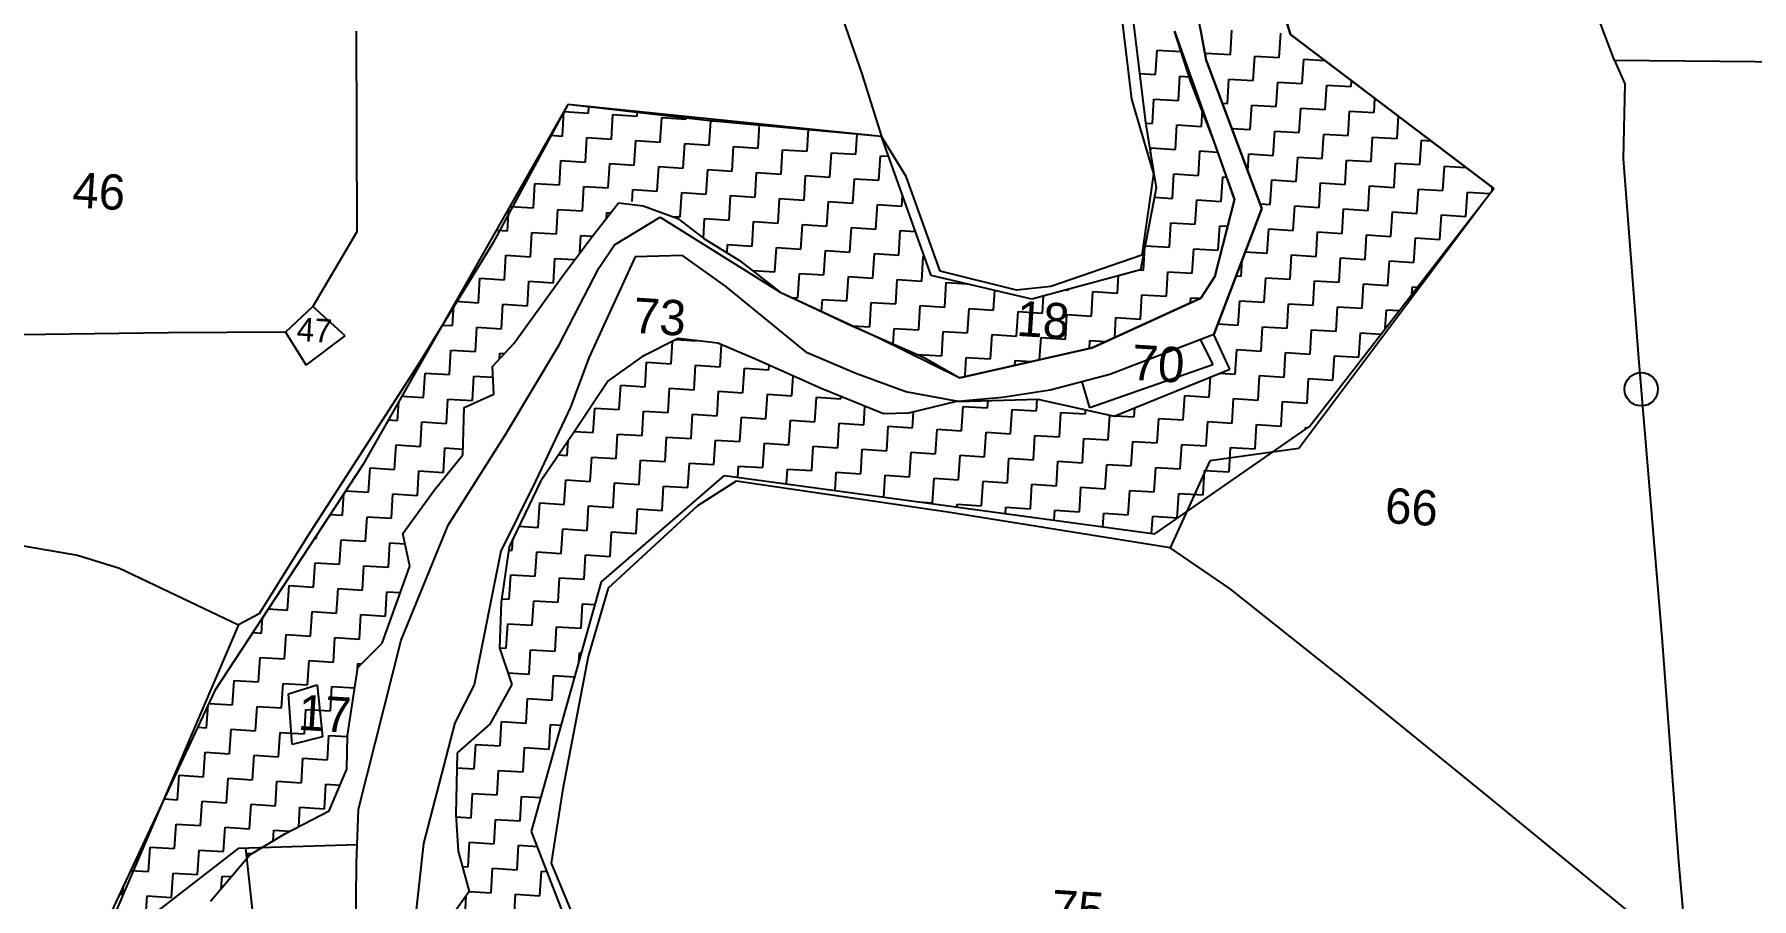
# Model space of a CAD drawing. Header units: metres. Extents: x 338806 to 344625, y 1770002 to 1774709.
# Drawn here: x 340343 to 341279, y 1772975 to 1773446 of the extents above; entities that cross this region are included whole.
import ezdxf

# ---------------------------------------------------------------- set-up
doc = ezdxf.new("R2010")
doc.units = ezdxf.units.M
doc.header["$MEASUREMENT"] = 0
for name, color, linetype in [('POLY_HATCH', 12, 'Continuous'), ('POLY_PARCEL', 6, 'Continuous'), ('POLY_WATER', 4, 'Continuous'), ('TEXT_PARCEL', 7, 'Continuous')]:
    doc.layers.add(name, color=color, linetype=linetype)
doc.styles.add('TEXT_MAP', font='', dxfattribs={"height": 1.8})
doc.styles.get('TEXT_MAP').set_extended_font_data('Kruti Dev 050')

msp = doc.modelspace()

# ---------------------------------------------------------------- linework, layer by layer
msp.add_circle((341219.02, 1773252.79), 9.1)
at = {"layer": 'POLY_HATCH'}
for p, q in [((340933.74, 1773522.29), (340948.66, 1773398.28)), ((340981.74, 1773432.33), (340970.05, 1773497.73)), ((341027.79, 1773446.2), (341015.82, 1773484.44)), ((340964.47, 1773448.05), (340997.15, 1773356.35)), ((341138.57, 1773362.36), (341027.79, 1773446.2)), ((341012.15, 1773351.39), (340981.74, 1773432.33)), ((340633.76, 1773408.02), (340521.86, 1773211.61)), ((340804.73, 1773390.56), (340633.76, 1773408.02)), ((340948.66, 1773398.28), (340954.57, 1773362.62)), ((340831.84, 1773314.9), (340804.73, 1773390.56)), ((340647.17, 1773336.29), (340661.3, 1773354.39)), ((340661.3, 1773354.39), (340674.87, 1773352.89)), ((340954.57, 1773362.62), (340945.98, 1773318)), ((340997.15, 1773356.35), (340986.45, 1773314.36)), ((341038.13, 1773232.58), (341138.57, 1773362.36)), ((340674.87, 1773352.89), (340693.61, 1773345.9)), ((340693.61, 1773345.9), (340707.94, 1773335.03)), ((340986.01, 1773282.6), (341012.15, 1773351.39)), ((340630.76, 1773314.46), (340647.17, 1773336.29)), ((340707.94, 1773335.03), (340727.32, 1773323.03)), ((340727.32, 1773323.03), (340749.51, 1773305.77)), ((340945.98, 1773318), (340886.66, 1773302.01)), ((340604.32, 1773277.8), (340630.76, 1773314.46)), ((340886.66, 1773302.01), (340831.84, 1773314.9)), ((340986.45, 1773314.36), (340978.9, 1773302.49)), ((340749.51, 1773305.77), (340788.27, 1773287.66)), ((340978.9, 1773302.49), (340919.63, 1773275.42)), ((340693.89, 1773280.45), (340673.99, 1773270.49)), ((340715.5, 1773277.87), (340693.89, 1773280.45)), ((340788.27, 1773287.66), (340827.63, 1773270.31)), ((340994.61, 1773263.7), (340986.01, 1773282.6)), ((340592.7, 1773265.2), (340604.32, 1773277.8)), ((340673.99, 1773270.49), (340655.76, 1773257.33)), ((340736.11, 1773269.13), (340715.5, 1773277.87)), ((340827.63, 1773270.31), (340847.45, 1773259.02)), ((340919.63, 1773275.42), (340847.45, 1773259.02)), ((340593.44, 1773250.16), (340592.7, 1773265.2)), ((340771.83, 1773253.25), (340736.11, 1773269.13)), ((340931.63, 1773238.07), (340994.61, 1773263.7)), ((340655.76, 1773257.33), (340636.57, 1773228.69)), ((340805.81, 1773239.35), (340771.83, 1773253.25)), ((340847.45, 1773259.02), (340847.45, 1773259.02)), ((340576.39, 1773217.08), (340577.15, 1773242.85)), ((340577.15, 1773242.85), (340593.44, 1773250.16)), ((340846.39, 1773246.24), (340819.52, 1773239.74)), ((340846.48, 1773246.22), (340889.97, 1773247.37)), ((340889.97, 1773247.37), (340931.63, 1773238.07)), ((340819.52, 1773239.74), (340805.81, 1773239.35)), ((340636.57, 1773228.69), (340618.77, 1773202.45)), ((340953.82, 1773173.94), (341038.13, 1773232.58)), ((340561.04, 1773198.05), (340576.39, 1773217.08)), ((340521.86, 1773211.61), (340441.22, 1773088.61)), ((340652.05, 1773147.84), (340719.16, 1773205.73)), ((340719.16, 1773205.73), (340953.82, 1773173.94)), ((340543.73, 1773174.15), (340561.04, 1773198.05)), ((340618.77, 1773202.45), (340601.64, 1773166.85)), ((340547.63, 1773156.42), (340543.73, 1773174.15)), ((340601.64, 1773166.85), (340597.28, 1773136.67)), ((340532.53, 1773114.4), (340547.63, 1773156.42)), ((340613.98, 1773011.69), (340652.05, 1773147.84)), ((340597.28, 1773136.67), (340596.37, 1773111.87)), ((340519.21, 1773101.08), (340532.53, 1773114.4)), ((340596.37, 1773111.87), (340603.13, 1773091.77)), ((340513.57, 1773063.96), (340519.21, 1773101.08)), ((340441.22, 1773088.61), (340343.67, 1772880.11)), ((340603.13, 1773091.77), (340591.22, 1773070.14)), ((340591.22, 1773070.14), (340573.45, 1773054.46)), ((340513.28, 1773045.66), (340513.57, 1773063.96)), ((340503.54, 1773022.95), (340513.28, 1773045.66)), ((340573.45, 1773054.46), (340572.62, 1773020.95)), ((340479.42, 1773010.29), (340503.54, 1773022.95)), ((340572.62, 1773020.95), (340573.88, 1773000.99)), ((340460.38, 1772998.98), (340479.42, 1773010.29)), ((340641.98, 1772939.45), (340613.98, 1773011.69)), ((340438.81, 1772973.67), (340460.38, 1772998.98)), ((340573.88, 1773000.99), (340579.97, 1772978.87)), ((340579.97, 1772978.87), (340564.3, 1772956.85))]:
    msp.add_line(p, q, dxfattribs=at)
at = {"layer": 'POLY_HATCH', "linetype": 'Continuous'}
for p, q in [((340995, 1773435.29), (340995.82, 1773448.63)), ((341021.67, 1773433.64), (341022.5, 1773446.97)), ((340954.16, 1773424.43), (340954.98, 1773437.76)), ((340954.98, 1773437.76), (340968.32, 1773436.94)), ((340968.32, 1773436.94), (340968.34, 1773437.2)), ((340981.51, 1773433.66), (340981.66, 1773436.11)), ((340981.66, 1773436.11), (340995, 1773435.29)), ((341007.51, 1773421.13), (341008.33, 1773434.46)), ((341008.33, 1773434.46), (341021.67, 1773433.64)), ((341034.18, 1773419.47), (341035.01, 1773432.81)), ((341035.01, 1773432.81), (341046.41, 1773432.11)), ((340945.45, 1773424.97), (340954.16, 1773424.43)), ((340966.67, 1773410.26), (340967.5, 1773423.6)), ((340967.5, 1773423.6), (340973.31, 1773423.24)), ((340993.35, 1773408.61), (340994.17, 1773421.95)), ((340994.17, 1773421.95), (341007.51, 1773421.13)), ((341020.02, 1773406.96), (341020.85, 1773420.3)), ((341020.85, 1773420.3), (341034.18, 1773419.47)), ((341060.86, 1773417.82), (341061.05, 1773421.02)), ((340952.51, 1773397.75), (340953.33, 1773411.09)), ((340953.33, 1773411.09), (340966.67, 1773410.26)), ((341046.69, 1773405.31), (341047.52, 1773418.65)), ((341047.52, 1773418.65), (341060.86, 1773417.82)), ((341073.37, 1773403.66), (341073.84, 1773411.34)), ((340630.77, 1773390.89), (340631.59, 1773404.21)), ((340631.6, 1773404.22), (340644.93, 1773403.4)), ((340644.93, 1773403.4), (340645.14, 1773406.85)), ((340657.44, 1773389.23), (340658.27, 1773402.57)), ((340658.27, 1773402.57), (340671.6, 1773401.75)), ((340671.6, 1773401.75), (340671.75, 1773404.14)), ((340698.28, 1773400.1), (340698.36, 1773401.42)), ((340979.18, 1773396.1), (340979.75, 1773405.2)), ((340990.59, 1773408.78), (340993.35, 1773408.61)), ((341005.86, 1773394.45), (341006.68, 1773407.79)), ((341006.68, 1773407.79), (341020.02, 1773406.96)), ((341032.53, 1773392.8), (341033.36, 1773406.14)), ((341033.36, 1773406.14), (341046.69, 1773405.31)), ((341059.21, 1773391.15), (341060.03, 1773404.49)), ((341060.03, 1773404.49), (341073.37, 1773403.66)), ((341085.88, 1773389.5), (341086.63, 1773401.66)), ((340684.11, 1773387.58), (340684.94, 1773400.92)), ((340684.94, 1773400.92), (340698.28, 1773400.1)), ((340710.79, 1773385.93), (340711.61, 1773399.27)), ((340711.61, 1773399.27), (340724.95, 1773398.45)), ((340724.95, 1773398.45), (340724.97, 1773398.7)), ((340737.46, 1773384.28), (340738.27, 1773397.35)), ((340764.14, 1773382.63), (340764.88, 1773394.63)), ((340790.81, 1773380.98), (340791.49, 1773391.91)), ((340948.71, 1773397.99), (340952.51, 1773397.75)), ((340965.02, 1773383.59), (340965.85, 1773396.93)), ((340965.85, 1773396.93), (340979.18, 1773396.1)), ((340995.74, 1773395.08), (341005.86, 1773394.45)), ((341018.37, 1773380.29), (341019.19, 1773393.63)), ((341019.19, 1773393.63), (341032.53, 1773392.8)), ((341045.04, 1773378.64), (341045.87, 1773391.98)), ((341045.87, 1773391.98), (341059.21, 1773391.15)), ((340624.23, 1773391.29), (340630.77, 1773390.89)), ((340643.28, 1773376.72), (340644.1, 1773390.06)), ((340644.1, 1773390.06), (340657.44, 1773389.23)), ((340669.95, 1773375.07), (340670.78, 1773388.41)), ((340670.78, 1773388.41), (340684.11, 1773387.58)), ((340696.63, 1773373.42), (340697.45, 1773386.76)), ((340697.45, 1773386.76), (340710.79, 1773385.93)), ((340723.3, 1773371.77), (340724.13, 1773385.11)), ((340724.13, 1773385.11), (340737.46, 1773384.28)), ((340749.97, 1773370.12), (340750.8, 1773383.46)), ((340750.8, 1773383.46), (340764.14, 1773382.63)), ((340951.49, 1773381.24), (340951.68, 1773384.42)), ((340951.68, 1773384.42), (340965.02, 1773383.59)), ((340977.53, 1773369.43), (340978.36, 1773382.76)), ((340978.36, 1773382.76), (340987.95, 1773382.17)), ((341071.72, 1773376.99), (341072.54, 1773390.32)), ((341072.54, 1773390.32), (341085.88, 1773389.5)), ((341098.39, 1773375.34), (341099.22, 1773388.67)), ((341099.22, 1773388.67), (341104.21, 1773388.37)), ((340629.11, 1773364.21), (340629.94, 1773377.55)), ((340629.94, 1773377.55), (340643.28, 1773376.72)), ((340655.79, 1773362.56), (340656.61, 1773375.9)), ((340656.61, 1773375.9), (340669.95, 1773375.07)), ((340682.46, 1773360.91), (340683.29, 1773374.25)), ((340683.29, 1773374.25), (340696.63, 1773373.42)), ((340776.65, 1773368.47), (340777.47, 1773381.81)), ((340777.47, 1773381.81), (340790.81, 1773380.98)), ((340803.32, 1773366.82), (340804.15, 1773380.16)), ((340804.15, 1773380.16), (340808.56, 1773379.88)), ((341004.46, 1773371.87), (341005.03, 1773381.11)), ((341005.03, 1773381.11), (341018.37, 1773380.29)), ((341030.88, 1773366.13), (341031.71, 1773379.46)), ((341031.71, 1773379.46), (341045.04, 1773378.64)), ((341057.56, 1773364.48), (341058.38, 1773377.81)), ((341058.38, 1773377.81), (341071.72, 1773376.99)), ((341084.23, 1773362.82), (341085.06, 1773376.16)), ((341085.06, 1773376.16), (341098.39, 1773375.34)), ((341110.9, 1773361.17), (341111.73, 1773374.51)), ((341111.73, 1773374.51), (341123.47, 1773373.78)), ((340614.95, 1773351.7), (340615.78, 1773365.04)), ((340615.78, 1773365.04), (340629.11, 1773364.21)), ((340709.14, 1773359.26), (340709.96, 1773372.6)), ((340709.96, 1773372.6), (340723.3, 1773371.77)), ((340735.81, 1773357.61), (340736.64, 1773370.95)), ((340736.64, 1773370.95), (340749.97, 1773370.12)), ((340762.49, 1773355.96), (340763.31, 1773369.3)), ((340763.31, 1773369.3), (340776.65, 1773368.47)), ((340789.16, 1773354.31), (340789.99, 1773367.64)), ((340789.99, 1773367.64), (340803.32, 1773366.82)), ((340963.37, 1773356.92), (340964.2, 1773370.25)), ((340964.2, 1773370.25), (340977.53, 1773369.43)), ((340990.04, 1773355.26), (340990.87, 1773368.6)), ((340990.87, 1773368.6), (340992.83, 1773368.48)), ((341016.72, 1773353.61), (341017.54, 1773366.95)), ((341017.54, 1773366.95), (341030.88, 1773366.13)), ((341043.39, 1773351.96), (341044.22, 1773365.3)), ((341044.22, 1773365.3), (341057.56, 1773364.48)), ((340641.63, 1773350.05), (340642.45, 1773363.39)), ((340642.45, 1773363.39), (340655.79, 1773362.56)), ((340668.72, 1773355.19), (340669.13, 1773361.74)), ((340669.13, 1773361.74), (340682.46, 1773360.91)), ((340694.98, 1773346.75), (340695.8, 1773360.08)), ((340695.8, 1773360.08), (340709.14, 1773359.26)), ((340721.65, 1773345.1), (340722.48, 1773358.43)), ((340722.48, 1773358.43), (340735.81, 1773357.61)), ((340748.32, 1773343.45), (340749.15, 1773356.78)), ((340749.15, 1773356.78), (340762.49, 1773355.96)), ((340775, 1773341.8), (340775.82, 1773355.13)), ((340775.82, 1773355.13), (340789.16, 1773354.31)), ((340815.84, 1773352.66), (340816.2, 1773358.55)), ((340953.59, 1773357.52), (340963.37, 1773356.92)), ((340975.88, 1773342.75), (340976.71, 1773356.09)), ((340976.71, 1773356.09), (340990.04, 1773355.26)), ((341070.07, 1773350.31), (341070.89, 1773363.65)), ((341070.89, 1773363.65), (341084.23, 1773362.82)), ((341096.74, 1773348.66), (341097.57, 1773362)), ((341097.57, 1773362), (341110.9, 1773361.17)), ((341123.42, 1773347.01), (341124.24, 1773360.35)), ((341124.24, 1773360.35), (341136.43, 1773359.59)), ((341137.68, 1773361.22), (341137.79, 1773362.95)), ((340600.79, 1773339.19), (340601.55, 1773351.48)), ((340602.13, 1773352.49), (340614.95, 1773351.7)), ((340627.46, 1773337.54), (340628.29, 1773350.87)), ((340628.29, 1773350.87), (340641.63, 1773350.05)), ((340654.77, 1773346.02), (340654.96, 1773349.22)), ((340654.96, 1773349.22), (340657.16, 1773349.09)), ((340690.63, 1773347.02), (340694.98, 1773346.75)), ((340707.65, 1773335.24), (340708.31, 1773345.92)), ((340708.31, 1773345.92), (340721.65, 1773345.1)), ((340801.67, 1773340.14), (340802.5, 1773353.48)), ((340802.5, 1773353.48), (340815.84, 1773352.66)), ((341011.19, 1773353.96), (341016.72, 1773353.61)), ((341029.23, 1773339.45), (341030.06, 1773352.79)), ((341030.06, 1773352.79), (341043.39, 1773351.96)), ((341055.9, 1773337.8), (341056.73, 1773351.14)), ((341056.73, 1773351.14), (341070.07, 1773350.31)), ((341082.58, 1773336.15), (341083.4, 1773349.49)), ((341083.4, 1773349.49), (341096.74, 1773348.66)), ((341109.25, 1773334.5), (341110.08, 1773347.84)), ((341110.08, 1773347.84), (341123.42, 1773347.01)), ((340594.76, 1773339.56), (340600.79, 1773339.19)), ((340613.3, 1773325.02), (340614.13, 1773338.36)), ((340614.13, 1773338.36), (340627.46, 1773337.54)), ((340640.22, 1773327.39), (340640.8, 1773336.71)), ((340640.8, 1773336.71), (340647.19, 1773336.32)), ((340734.16, 1773330.93), (340734.99, 1773344.27)), ((340734.99, 1773344.27), (340748.32, 1773343.45)), ((340760.84, 1773329.28), (340761.66, 1773342.62)), ((340761.66, 1773342.62), (340775, 1773341.8)), ((340787.51, 1773327.63), (340788.34, 1773340.97)), ((340788.34, 1773340.97), (340801.67, 1773340.14)), ((340814.18, 1773325.98), (340815.01, 1773339.32)), ((340815.01, 1773339.32), (340823.28, 1773338.81)), ((340961.72, 1773330.24), (340962.54, 1773343.58)), ((340962.54, 1773343.58), (340975.88, 1773342.75)), ((340988.39, 1773328.59), (340989.22, 1773341.93)), ((340989.22, 1773341.93), (340993.41, 1773341.67)), ((341015.07, 1773326.94), (341015.89, 1773340.28)), ((341015.89, 1773340.28), (341029.23, 1773339.45)), ((341041.74, 1773325.29), (341042.57, 1773338.63)), ((341042.57, 1773338.63), (341055.9, 1773337.8)), ((341068.42, 1773323.64), (341069.24, 1773336.98)), ((341069.24, 1773336.98), (341082.58, 1773336.15)), ((340720.54, 1773327.23), (340720.82, 1773331.76)), ((340720.82, 1773331.76), (340734.16, 1773330.93)), ((340746.67, 1773316.77), (340747.5, 1773330.11)), ((340747.5, 1773330.11), (340760.84, 1773329.28)), ((340773.35, 1773315.12), (340774.17, 1773328.46)), ((340774.17, 1773328.46), (340787.51, 1773327.63)), ((340800.02, 1773313.47), (340800.85, 1773326.81)), ((340800.85, 1773326.81), (340814.18, 1773325.98)), ((340947.56, 1773317.73), (340948.33, 1773330.21)), ((340948.49, 1773331.06), (340961.72, 1773330.24)), ((340974.23, 1773316.08), (340975.06, 1773329.42)), ((340975.06, 1773329.42), (340988.39, 1773328.59)), ((341003.14, 1773327.68), (341015.07, 1773326.94)), ((341095.09, 1773321.99), (341095.92, 1773335.33)), ((341095.92, 1773335.33), (341109.25, 1773334.5)), ((340599.14, 1773312.51), (340599.96, 1773325.85)), ((340599.96, 1773325.85), (340613.3, 1773325.02)), ((340625.81, 1773310.86), (340626.64, 1773324.2)), ((340626.64, 1773324.2), (340637.3, 1773323.54)), ((340734.39, 1773317.53), (340746.67, 1773316.77)), ((340826.7, 1773311.82), (340827.52, 1773325.16)), ((340827.52, 1773325.16), (340828.18, 1773325.12)), ((340945.45, 1773317.86), (340947.56, 1773317.73)), ((340960.07, 1773303.57), (340960.89, 1773316.9)), ((340960.89, 1773316.9), (340974.23, 1773316.08)), ((341000.91, 1773314.43), (341001.45, 1773323.24)), ((341027.58, 1773312.78), (341028.41, 1773326.11)), ((341028.41, 1773326.11), (341041.74, 1773325.29)), ((341054.25, 1773311.13), (341055.08, 1773324.46)), ((341055.08, 1773324.46), (341068.42, 1773323.64)), ((341080.93, 1773309.48), (341081.75, 1773322.81)), ((341081.75, 1773322.81), (341095.09, 1773321.99)), ((340584.98, 1773300), (340585.8, 1773313.34)), ((340585.8, 1773313.34), (340599.14, 1773312.51)), ((340611.65, 1773298.35), (340612.48, 1773311.69)), ((340612.48, 1773311.69), (340625.81, 1773310.86)), ((340759.19, 1773302.61), (340760.01, 1773315.95)), ((340760.01, 1773315.95), (340773.35, 1773315.12)), ((340785.86, 1773300.96), (340786.69, 1773314.3)), ((340786.69, 1773314.3), (340800.02, 1773313.47)), ((340812.53, 1773299.31), (340813.36, 1773312.65)), ((340813.36, 1773312.65), (340826.7, 1773311.82)), ((340839.21, 1773297.66), (340840.03, 1773310.99)), ((340840.03, 1773310.99), (340851.46, 1773310.29)), ((340933.39, 1773305.22), (340933.99, 1773314.77)), ((340998.17, 1773314.6), (341000.91, 1773314.43)), ((341013.42, 1773300.27), (341014.24, 1773313.6)), ((341014.24, 1773313.6), (341027.58, 1773312.78)), ((341040.09, 1773298.61), (341040.92, 1773311.95)), ((341040.92, 1773311.95), (341054.25, 1773311.13)), ((341066.77, 1773296.96), (341067.59, 1773310.3)), ((341067.59, 1773310.3), (341080.93, 1773309.48)), ((341094.03, 1773304.81), (341094.27, 1773308.65)), ((341094.27, 1773308.65), (341096.88, 1773308.49)), ((340570.81, 1773287.49), (340571.51, 1773298.76)), ((340572.65, 1773300.76), (340584.98, 1773300)), ((340597.49, 1773285.84), (340598.31, 1773299.18)), ((340598.31, 1773299.18), (340611.65, 1773298.35)), ((340755.82, 1773302.82), (340759.19, 1773302.61)), ((340772.12, 1773295.2), (340772.52, 1773301.78)), ((340772.52, 1773301.78), (340785.86, 1773300.96)), ((340798.37, 1773286.8), (340799.2, 1773300.13)), ((340799.2, 1773300.13), (340812.53, 1773299.31)), ((340825.05, 1773285.15), (340825.87, 1773298.48)), ((340825.87, 1773298.48), (340839.21, 1773297.66)), ((340865.88, 1773296.01), (340866.55, 1773306.74)), ((340892.56, 1773294.36), (340893.14, 1773303.75)), ((340905.07, 1773306.97), (340906.72, 1773306.87)), ((340906.72, 1773306.87), (340906.75, 1773307.42)), ((340919.23, 1773292.71), (340920.06, 1773306.04)), ((340920.06, 1773306.04), (340933.39, 1773305.22)), ((340945.91, 1773291.05), (340946.73, 1773304.39)), ((340946.73, 1773304.39), (340960.07, 1773303.57)), ((340973.23, 1773299.9), (340973.41, 1773302.74)), ((340973.41, 1773302.74), (340978.74, 1773302.41)), ((340999.25, 1773287.75), (341000.08, 1773301.09)), ((341000.08, 1773301.09), (341013.42, 1773300.27)), ((341025.93, 1773286.1), (341026.75, 1773299.44)), ((341026.75, 1773299.44), (341040.09, 1773298.61)), ((340851.72, 1773283.49), (340852.55, 1773296.83)), ((340852.55, 1773296.83), (340865.88, 1773296.01)), ((340878.39, 1773281.84), (340879.22, 1773295.18)), ((340879.22, 1773295.18), (340892.56, 1773294.36)), ((340905.07, 1773280.19), (340905.89, 1773293.53)), ((340905.89, 1773293.53), (340919.23, 1773292.71)), ((340931.9, 1773281.02), (340932.57, 1773291.88)), ((340932.57, 1773291.88), (340945.91, 1773291.05)), ((341052.6, 1773284.45), (341053.43, 1773297.79)), ((341053.43, 1773297.79), (341066.77, 1773296.96)), ((341079.48, 1773286), (341080.1, 1773296.14)), ((341080.1, 1773296.14), (341086.99, 1773295.71)), ((340565.29, 1773287.83), (340570.81, 1773287.49)), ((340583.33, 1773273.33), (340584.15, 1773286.66)), ((340584.15, 1773286.66), (340597.49, 1773285.84)), ((340692.87, 1773279.94), (340703.86, 1773279.26)), ((340788.89, 1773287.38), (340798.37, 1773286.8)), ((340811.19, 1773277.55), (340811.71, 1773285.97)), ((340811.71, 1773285.97), (340825.05, 1773285.15)), ((340837.56, 1773270.98), (340838.38, 1773284.32)), ((340838.38, 1773284.32), (340851.72, 1773283.49)), ((340864.23, 1773269.33), (340865.06, 1773282.67)), ((340865.06, 1773282.67), (340878.39, 1773281.84)), ((340890.98, 1773268.91), (340891.73, 1773281.02)), ((340891.73, 1773281.02), (340905.07, 1773280.19)), ((340988.23, 1773288.44), (340999.25, 1773287.75)), ((341011.77, 1773273.59), (341012.59, 1773286.93)), ((341012.59, 1773286.93), (341025.93, 1773286.1)), ((341038.44, 1773271.94), (341039.27, 1773285.28)), ((341039.27, 1773285.28), (341052.6, 1773284.45)), ((341065.12, 1773270.29), (341065.94, 1773283.63)), ((341065.94, 1773283.63), (341077.1, 1773282.94)), ((340569.16, 1773260.81), (340569.99, 1773274.15)), ((340569.99, 1773274.15), (340583.33, 1773273.33)), ((340596.46, 1773269.28), (340596.66, 1773272.5)), ((340596.66, 1773272.5), (340599.29, 1773272.34)), ((340690.02, 1773266.72), (340690.78, 1773278.89)), ((340716.7, 1773265.07), (340717.44, 1773277.05)), ((340824.22, 1773271.81), (340837.56, 1773270.98)), ((340850.29, 1773260.32), (340850.9, 1773270.16)), ((340850.9, 1773270.16), (340864.23, 1773269.33)), ((340918.14, 1773275.08), (340918.41, 1773279.37)), ((340918.41, 1773279.37), (340927.1, 1773278.83)), ((340997.6, 1773261.08), (340998.43, 1773274.42)), ((340998.43, 1773274.42), (341011.77, 1773273.59)), ((341024.28, 1773259.43), (341025.1, 1773272.77)), ((341025.1, 1773272.77), (341038.44, 1773271.94)), ((341050.95, 1773257.78), (341051.78, 1773271.12)), ((341051.78, 1773271.12), (341065.12, 1773270.29)), ((340555, 1773248.3), (340555.83, 1773261.64)), ((340555.83, 1773261.64), (340569.16, 1773260.81)), ((340675.86, 1773254.21), (340676.69, 1773267.55)), ((340676.69, 1773267.55), (340690.02, 1773266.72)), ((340702.54, 1773252.56), (340703.36, 1773265.9)), ((340703.36, 1773265.9), (340716.7, 1773265.07)), ((340729.21, 1773250.91), (340730.04, 1773264.25)), ((340730.04, 1773264.25), (340743.37, 1773263.42)), ((340743.37, 1773263.42), (340743.52, 1773265.84)), ((340877.4, 1773265.83), (340877.57, 1773268.51)), ((340877.57, 1773268.51), (340886.72, 1773267.94)), ((340989.41, 1773261.59), (340997.6, 1773261.08)), ((340581.68, 1773246.65), (340582.5, 1773259.99)), ((340582.5, 1773259.99), (340592.99, 1773259.34)), ((340661.7, 1773241.7), (340662.52, 1773255.04)), ((340662.52, 1773255.04), (340675.86, 1773254.21)), ((340688.37, 1773240.05), (340689.2, 1773253.39)), ((340689.2, 1773253.39), (340702.54, 1773252.56)), ((340715.05, 1773238.4), (340715.87, 1773251.74)), ((340715.87, 1773251.74), (340729.21, 1773250.91)), ((340755.88, 1773249.26), (340756.55, 1773260.05)), ((340983.44, 1773248.57), (340984.11, 1773259.43)), ((341010.12, 1773246.92), (341010.94, 1773260.25)), ((341010.94, 1773260.25), (341024.28, 1773259.43)), ((341036.79, 1773245.27), (341037.62, 1773258.6)), ((341037.62, 1773258.6), (341050.95, 1773257.78)), ((340540.84, 1773235.79), (340541.47, 1773246.03)), ((340543.18, 1773249.03), (340555, 1773248.3)), ((340567.51, 1773234.14), (340568.34, 1773247.48)), ((340568.34, 1773247.48), (340581.68, 1773246.65)), ((340647.54, 1773229.19), (340648.36, 1773242.53)), ((340648.36, 1773242.53), (340661.7, 1773241.7)), ((340741.72, 1773236.75), (340742.55, 1773250.09)), ((340742.55, 1773250.09), (340755.88, 1773249.26)), ((340768.4, 1773235.1), (340769.22, 1773248.44)), ((340769.22, 1773248.44), (340782.56, 1773247.61)), ((340782.56, 1773247.61), (340782.63, 1773248.83)), ((340795.07, 1773233.45), (340795.69, 1773243.49)), ((340848.42, 1773230.15), (340849.24, 1773243.48)), ((340849.24, 1773243.48), (340862.58, 1773242.66)), ((340862.58, 1773242.66), (340862.83, 1773246.65)), ((340889.26, 1773241.01), (340889.65, 1773247.36)), ((340942.6, 1773237.71), (340942.91, 1773242.66)), ((340969.28, 1773236.06), (340970.1, 1773249.39)), ((340970.1, 1773249.39), (340983.44, 1773248.57)), ((340995.95, 1773234.4), (340996.78, 1773247.74)), ((340996.78, 1773247.74), (341010.12, 1773246.92)), ((341022.63, 1773232.75), (341023.45, 1773246.09)), ((341023.45, 1773246.09), (341036.79, 1773245.27)), ((340535.81, 1773236.1), (340540.84, 1773235.79)), ((340553.35, 1773221.63), (340554.18, 1773234.97)), ((340554.18, 1773234.97), (340567.51, 1773234.14)), ((340674.21, 1773227.54), (340675.04, 1773240.88)), ((340675.04, 1773240.88), (340688.37, 1773240.05)), ((340700.88, 1773225.89), (340701.71, 1773239.22)), ((340701.71, 1773239.22), (340715.05, 1773238.4)), ((340727.56, 1773224.24), (340728.38, 1773237.57)), ((340728.38, 1773237.57), (340741.72, 1773236.75)), ((340754.23, 1773222.59), (340755.06, 1773235.92)), ((340755.06, 1773235.92), (340768.4, 1773235.1)), ((340780.91, 1773220.94), (340781.73, 1773234.27)), ((340781.73, 1773234.27), (340795.07, 1773233.45)), ((340807.58, 1773219.28), (340808.41, 1773232.62)), ((340808.41, 1773232.62), (340821.74, 1773231.8)), ((340821.74, 1773231.8), (340822.28, 1773240.41)), ((340875.09, 1773228.5), (340875.92, 1773241.83)), ((340875.92, 1773241.83), (340889.26, 1773241.01)), ((340901.77, 1773226.84), (340902.59, 1773240.18)), ((340902.59, 1773240.18), (340915.93, 1773239.36)), ((340915.93, 1773239.36), (340916.07, 1773241.54)), ((340928.44, 1773225.19), (340929.27, 1773238.53)), ((340929.27, 1773238.53), (340929.65, 1773238.51)), ((340932.31, 1773238.34), (340942.6, 1773237.71)), ((340955.12, 1773223.54), (340955.94, 1773236.88)), ((340955.94, 1773236.88), (340969.28, 1773236.06)), ((340981.79, 1773221.89), (340982.62, 1773235.23)), ((340982.62, 1773235.23), (340995.95, 1773234.4)), ((341008.47, 1773220.24), (341009.29, 1773233.58)), ((341009.29, 1773233.58), (341022.63, 1773232.75)), ((340633.37, 1773216.68), (340633.87, 1773224.72)), ((340637.32, 1773229.82), (340647.54, 1773229.19)), ((340660.05, 1773215.03), (340660.87, 1773228.36)), ((340660.87, 1773228.36), (340674.21, 1773227.54)), ((340686.72, 1773213.38), (340687.55, 1773226.71)), ((340687.55, 1773226.71), (340700.88, 1773225.89)), ((340713.4, 1773211.72), (340714.22, 1773225.06)), ((340714.22, 1773225.06), (340727.56, 1773224.24)), ((340740.07, 1773210.07), (340740.9, 1773223.41)), ((340740.9, 1773223.41), (340754.23, 1773222.59)), ((340834.26, 1773217.63), (340835.08, 1773230.97)), ((340835.08, 1773230.97), (340848.42, 1773230.15)), ((340860.93, 1773215.98), (340861.76, 1773229.32)), ((340861.76, 1773229.32), (340875.09, 1773228.5)), ((340887.61, 1773214.33), (340888.43, 1773227.67)), ((340888.43, 1773227.67), (340901.77, 1773226.84)), ((340914.28, 1773212.68), (340915.11, 1773226.02)), ((340915.11, 1773226.02), (340928.44, 1773225.19)), ((340940.95, 1773211.03), (340941.78, 1773224.37)), ((340941.78, 1773224.37), (340955.12, 1773223.54)), ((341035.91, 1773231.03), (341035.97, 1773231.93)), ((341035.97, 1773231.93), (341037.1, 1773231.86)), ((340539.19, 1773209.12), (340540.01, 1773222.45)), ((340540.01, 1773222.45), (340553.35, 1773221.63)), ((340565.86, 1773207.47), (340566.69, 1773220.8)), ((340566.69, 1773220.8), (340576.48, 1773220.2)), ((340628.62, 1773216.97), (340633.37, 1773216.68)), ((340645.89, 1773202.51), (340646.71, 1773215.85)), ((340646.71, 1773215.85), (340660.05, 1773215.03)), ((340672.56, 1773200.86), (340673.39, 1773214.2)), ((340673.39, 1773214.2), (340686.72, 1773213.38)), ((340766.75, 1773208.42), (340767.57, 1773221.76)), ((340767.57, 1773221.76), (340780.91, 1773220.94)), ((340793.42, 1773206.77), (340794.25, 1773220.11)), ((340794.25, 1773220.11), (340807.58, 1773219.28)), ((340820.09, 1773205.12), (340820.92, 1773218.46)), ((340820.92, 1773218.46), (340834.26, 1773217.63)), ((340846.77, 1773203.47), (340847.59, 1773216.81)), ((340847.59, 1773216.81), (340860.93, 1773215.98)), ((340873.44, 1773201.82), (340874.27, 1773215.16)), ((340874.27, 1773215.16), (340887.61, 1773214.33)), ((340967.63, 1773209.38), (340968.45, 1773222.72)), ((340968.45, 1773222.72), (340981.79, 1773221.89)), ((340994.3, 1773207.73), (340995.13, 1773221.07)), ((340995.13, 1773221.07), (341008.47, 1773220.24)), ((340525.03, 1773196.6), (340525.85, 1773209.94)), ((340525.85, 1773209.94), (340539.19, 1773209.12)), ((340551.7, 1773194.95), (340552.53, 1773208.29)), ((340552.53, 1773208.29), (340565.86, 1773207.47)), ((340699.23, 1773199.21), (340700.06, 1773212.55)), ((340700.06, 1773212.55), (340713.4, 1773211.72)), ((340726.35, 1773204.76), (340726.73, 1773210.9)), ((340726.73, 1773210.9), (340740.07, 1773210.07)), ((340752.91, 1773201.16), (340753.41, 1773209.25)), ((340753.41, 1773209.25), (340766.75, 1773208.42)), ((340779.46, 1773197.56), (340780.08, 1773207.6)), ((340780.08, 1773207.6), (340793.42, 1773206.77)), ((340806.02, 1773193.96), (340806.76, 1773205.95)), ((340806.76, 1773205.95), (340820.09, 1773205.12)), ((340900.12, 1773200.17), (340900.94, 1773213.51)), ((340900.94, 1773213.51), (340914.28, 1773212.68)), ((340926.79, 1773198.52), (340927.62, 1773211.86)), ((340927.62, 1773211.86), (340940.95, 1773211.03)), ((340953.47, 1773196.87), (340954.29, 1773210.21)), ((340954.29, 1773210.21), (340967.63, 1773209.38)), ((340980.14, 1773195.22), (340980.97, 1773208.56)), ((340980.97, 1773208.56), (340994.3, 1773207.73)), ((340510.86, 1773184.09), (340511.6, 1773195.96)), ((340512.53, 1773197.38), (340525.03, 1773196.6)), ((340537.54, 1773182.44), (340538.36, 1773195.78)), ((340538.36, 1773195.78), (340551.7, 1773194.95)), ((340631.72, 1773190), (340632.55, 1773203.34)), ((340632.55, 1773203.34), (340645.89, 1773202.51)), ((340658.4, 1773188.35), (340659.22, 1773201.69)), ((340659.22, 1773201.69), (340672.56, 1773200.86)), ((340685.07, 1773186.7), (340685.9, 1773200.04)), ((340685.9, 1773200.04), (340699.23, 1773199.21)), ((340832.61, 1773190.96), (340833.43, 1773204.3)), ((340833.43, 1773204.3), (340846.77, 1773203.47)), ((340859.28, 1773189.31), (340860.11, 1773202.65)), ((340860.11, 1773202.65), (340873.44, 1773201.82)), ((340885.95, 1773187.66), (340886.78, 1773201)), ((340886.78, 1773201), (340900.12, 1773200.17)), ((340912.63, 1773186.01), (340913.45, 1773199.35)), ((340913.45, 1773199.35), (340926.79, 1773198.52)), ((340939.3, 1773184.36), (340940.13, 1773197.69)), ((340940.13, 1773197.69), (340953.47, 1773196.87)), ((340965.98, 1773182.71), (340966.8, 1773196.04)), ((340966.8, 1773196.04), (340980.14, 1773195.22)), ((340617.56, 1773177.49), (340618.39, 1773190.83)), ((340618.39, 1773190.83), (340631.72, 1773190)), ((340644.23, 1773175.84), (340645.06, 1773189.18)), ((340645.06, 1773189.18), (340658.4, 1773188.35)), ((340670.91, 1773174.19), (340671.73, 1773187.53)), ((340671.73, 1773187.53), (340685.07, 1773186.7)), ((340824.48, 1773191.46), (340832.61, 1773190.96)), ((340845.85, 1773188.57), (340845.94, 1773190.13)), ((340845.94, 1773190.13), (340859.28, 1773189.31)), ((340872.4, 1773184.97), (340872.62, 1773188.48)), ((340872.62, 1773188.48), (340885.95, 1773187.66)), ((340898.95, 1773181.37), (340899.29, 1773186.83)), ((340899.29, 1773186.83), (340912.63, 1773186.01)), ((340504.1, 1773184.51), (340510.86, 1773184.09)), ((340523.37, 1773169.93), (340524.2, 1773183.27)), ((340524.2, 1773183.27), (340537.54, 1773182.44)), ((340607.07, 1773178.14), (340617.56, 1773177.49)), ((340630.07, 1773163.33), (340630.9, 1773176.67)), ((340630.9, 1773176.67), (340644.23, 1773175.84)), ((340925.51, 1773177.78), (340925.97, 1773185.18)), ((340925.97, 1773185.18), (340939.3, 1773184.36)), ((340952.06, 1773174.18), (340952.64, 1773183.53)), ((340952.64, 1773183.53), (340965.98, 1773182.71)), ((340495.66, 1773171.65), (340496.7, 1773171.58)), ((340496.7, 1773171.58), (340496.81, 1773173.4)), ((340509.21, 1773157.42), (340510.04, 1773170.76)), ((340510.04, 1773170.76), (340523.37, 1773169.93)), ((340535.89, 1773155.77), (340536.71, 1773169.11)), ((340536.71, 1773169.11), (340544.95, 1773168.6)), ((340603.4, 1773164.98), (340603.79, 1773171.32)), ((340656.75, 1773161.68), (340657.57, 1773175.01)), ((340657.57, 1773175.01), (340670.91, 1773174.19)), ((340495.05, 1773144.91), (340495.88, 1773158.24)), ((340495.88, 1773158.24), (340509.21, 1773157.42)), ((340601.39, 1773165.1), (340603.4, 1773164.98)), ((340615.91, 1773150.82), (340616.74, 1773164.15)), ((340616.74, 1773164.15), (340630.07, 1773163.33)), ((340642.58, 1773149.17), (340643.41, 1773162.5)), ((340643.41, 1773162.5), (340656.75, 1773161.68)), ((340521.72, 1773143.26), (340522.55, 1773156.59)), ((340522.55, 1773156.59), (340535.89, 1773155.77)), ((340601.75, 1773138.3), (340602.57, 1773151.64)), ((340602.57, 1773151.64), (340615.91, 1773150.82)), ((340628.42, 1773136.65), (340629.25, 1773149.99)), ((340629.25, 1773149.99), (340642.58, 1773149.17)), ((340480.89, 1773132.4), (340481.71, 1773145.73)), ((340481.71, 1773145.73), (340495.05, 1773144.91)), ((340507.56, 1773130.74), (340508.39, 1773144.08)), ((340508.39, 1773144.08), (340521.72, 1773143.26)), ((340534.24, 1773129.09), (340535.06, 1773142.43)), ((340535.06, 1773142.43), (340542.44, 1773141.97)), ((340470.36, 1773133.05), (340480.89, 1773132.4)), ((340493.4, 1773118.23), (340494.22, 1773131.57)), ((340494.22, 1773131.57), (340507.56, 1773130.74)), ((340520.07, 1773116.58), (340520.9, 1773129.92)), ((340520.9, 1773129.92), (340534.24, 1773129.09)), ((340597.55, 1773138.56), (340601.75, 1773138.3)), ((340614.26, 1773124.14), (340615.08, 1773137.48)), ((340615.08, 1773137.48), (340628.42, 1773136.65)), ((340640.93, 1773122.49), (340641.76, 1773135.83)), ((340641.76, 1773135.83), (340648.57, 1773135.41)), ((340466.73, 1773119.88), (340467.25, 1773128.3)), ((340600.1, 1773111.63), (340600.92, 1773124.97)), ((340600.92, 1773124.97), (340614.26, 1773124.14)), ((340626.77, 1773109.98), (340627.6, 1773123.32)), ((340627.6, 1773123.32), (340640.93, 1773122.49)), ((340461.92, 1773120.18), (340466.73, 1773119.88)), ((340479.24, 1773105.72), (340480.06, 1773119.06)), ((340480.06, 1773119.06), (340493.4, 1773118.23)), ((340505.91, 1773104.07), (340506.74, 1773117.41)), ((340506.74, 1773117.41), (340520.07, 1773116.58)), ((340596.37, 1773111.86), (340600.1, 1773111.63)), ((340465.07, 1773093.21), (340465.9, 1773106.55)), ((340465.9, 1773106.55), (340479.24, 1773105.72)), ((340491.75, 1773091.56), (340492.57, 1773104.9)), ((340492.57, 1773104.9), (340505.91, 1773104.07)), ((340519.05, 1773100.06), (340519.25, 1773103.24)), ((340519.25, 1773103.24), (340521.25, 1773103.12)), ((340612.61, 1773097.47), (340613.43, 1773110.8)), ((340613.43, 1773110.8), (340626.77, 1773109.98)), ((340639.79, 1773103.99), (340640.11, 1773109.15)), ((340640.11, 1773109.15), (340641.21, 1773109.09)), ((340450.91, 1773080.7), (340451.74, 1773094.03)), ((340451.74, 1773094.03), (340465.07, 1773093.21)), ((340477.59, 1773079.05), (340478.41, 1773092.38)), ((340478.41, 1773092.38), (340491.75, 1773091.56)), ((340600.97, 1773098.19), (340612.61, 1773097.47)), ((340625.12, 1773083.31), (340625.95, 1773096.64)), ((340625.95, 1773096.64), (340637.53, 1773095.93)), ((340504.26, 1773077.4), (340505.09, 1773090.73)), ((340505.09, 1773090.73), (340517.52, 1773089.96)), ((340610.96, 1773070.79), (340611.78, 1773084.13)), ((340611.78, 1773084.13), (340625.12, 1773083.31)), ((340436.75, 1773068.19), (340437.52, 1773080.7)), ((340437.9, 1773081.5), (340450.91, 1773080.7)), ((340463.42, 1773066.53), (340464.25, 1773079.87)), ((340464.25, 1773079.87), (340477.59, 1773079.05)), ((340490.1, 1773064.88), (340490.92, 1773078.22)), ((340490.92, 1773078.22), (340504.26, 1773077.4)), ((340431.81, 1773068.49), (340436.75, 1773068.19)), ((340449.26, 1773054.02), (340450.09, 1773067.36)), ((340450.09, 1773067.36), (340463.42, 1773066.53)), ((340475.94, 1773052.37), (340476.76, 1773065.71)), ((340476.76, 1773065.71), (340490.1, 1773064.88)), ((340502.61, 1773050.72), (340503.44, 1773064.06)), ((340503.44, 1773064.06), (340513.57, 1773063.43)), ((340596.8, 1773058.28), (340597.62, 1773071.62)), ((340597.62, 1773071.62), (340610.96, 1773070.79)), ((340623.47, 1773056.63), (340624.3, 1773069.97)), ((340624.3, 1773069.97), (340630.18, 1773069.6)), ((340435.1, 1773041.51), (340435.92, 1773054.85)), ((340435.92, 1773054.85), (340449.26, 1773054.02)), ((340582.63, 1773045.77), (340583.46, 1773059.11)), ((340583.46, 1773059.11), (340596.8, 1773058.28)), ((340609.31, 1773044.12), (340610.13, 1773057.46)), ((340610.13, 1773057.46), (340623.47, 1773056.63)), ((340461.77, 1773039.86), (340462.6, 1773053.2)), ((340462.6, 1773053.2), (340475.94, 1773052.37)), ((340488.45, 1773038.21), (340489.27, 1773051.55)), ((340489.27, 1773051.55), (340502.61, 1773050.72)), ((340573.25, 1773046.35), (340582.63, 1773045.77)), ((340420.94, 1773029), (340421.76, 1773042.34)), ((340421.76, 1773042.34), (340435.1, 1773041.51)), ((340447.61, 1773027.35), (340448.44, 1773040.69)), ((340448.44, 1773040.69), (340461.77, 1773039.86)), ((340474.28, 1773025.7), (340475.11, 1773039.03)), ((340475.11, 1773039.03), (340488.45, 1773038.21)), ((340500.96, 1773024.05), (340501.78, 1773037.38)), ((340501.78, 1773037.38), (340509.52, 1773036.91)), ((340595.14, 1773031.61), (340595.97, 1773044.94)), ((340595.97, 1773044.94), (340609.31, 1773044.12)), ((340622.59, 1773042.49), (340622.64, 1773043.29)), ((340622.64, 1773043.29), (340622.82, 1773043.28)), ((340413.55, 1773029.46), (340420.94, 1773029)), ((340433.45, 1773014.84), (340434.27, 1773028.17)), ((340434.27, 1773028.17), (340447.61, 1773027.35)), ((340580.98, 1773019.1), (340581.81, 1773032.43)), ((340581.81, 1773032.43), (340595.14, 1773031.61)), ((340607.66, 1773017.44), (340608.48, 1773030.78)), ((340608.48, 1773030.78), (340619.14, 1773030.12)), ((340460.12, 1773013.19), (340460.95, 1773026.52)), ((340460.95, 1773026.52), (340474.28, 1773025.7)), ((340486.97, 1773014.25), (340487.62, 1773024.87)), ((340487.62, 1773024.87), (340500.96, 1773024.05)), ((340572.71, 1773019.61), (340580.98, 1773019.1)), ((340593.49, 1773004.93), (340594.32, 1773018.27)), ((340594.32, 1773018.27), (340607.66, 1773017.44)), ((340419.29, 1773002.32), (340420.11, 1773015.66)), ((340420.11, 1773015.66), (340433.45, 1773014.84)), ((340445.96, 1773000.67), (340446.79, 1773014.01)), ((340446.79, 1773014.01), (340460.12, 1773013.19)), ((340473.1, 1773006.54), (340473.46, 1773012.36)), ((340473.46, 1773012.36), (340482.31, 1773011.81)), ((340405.12, 1772989.81), (340405.95, 1773003.15)), ((340405.95, 1773003.15), (340419.29, 1773002.32)), ((340431.8, 1772988.16), (340432.62, 1773001.5)), ((340432.62, 1773001.5), (340445.96, 1773000.67)), ((340459.15, 1772997.54), (340459.3, 1772999.85)), ((340459.3, 1772999.85), (340461.6, 1772999.71)), ((340579.33, 1772992.42), (340580.16, 1773005.76)), ((340580.16, 1773005.76), (340593.49, 1773004.93)), ((340606.01, 1772990.77), (340606.83, 1773004.11)), ((340606.83, 1773004.11), (340617.17, 1773003.47)), ((340395.28, 1772990.42), (340405.12, 1772989.81)), ((340576.19, 1772992.62), (340579.33, 1772992.42)), ((340591.84, 1772978.26), (340592.67, 1772991.6)), ((340592.67, 1772991.6), (340606.01, 1772990.77)), ((340618.52, 1772976.61), (340619.34, 1772989.94)), ((340619.34, 1772989.94), (340622.49, 1772989.75)), ((340390.96, 1772977.3), (340391.24, 1772981.77)), ((340417.64, 1772975.65), (340418.46, 1772988.99)), ((340418.46, 1772988.99), (340431.8, 1772988.16)), ((340444.72, 1772980.61), (340445.13, 1772987.34)), ((340445.13, 1772987.34), (340450.19, 1772987.02)), ((340389.2, 1772977.41), (340390.96, 1772977.3)), ((340403.47, 1772963.14), (340404.3, 1772976.48)), ((340404.3, 1772976.48), (340417.64, 1772975.65)), ((340577.68, 1772965.75), (340578.35, 1772976.59)), ((340579.94, 1772978.99), (340591.84, 1772978.26)), ((340604.36, 1772964.1), (340605.18, 1772977.43)), ((340605.18, 1772977.43), (340618.52, 1772976.61))]:
    msp.add_line(p, q, dxfattribs=at)
at = {"layer": 'POLY_PARCEL'}
for p, q in [((341204.54, 1773432.14), (341127.38, 1773633.74)), ((340749.1, 1773554.29), (340794.01, 1773424.75)), ((340928.55, 1773517.04), (340941.09, 1773410.99)), ((341015.82, 1773484.44), (341027.79, 1773446.2)), ((340518.35, 1773448.04), (340518.65, 1773338.58)), ((341027.79, 1773446.2), (341138.57, 1773362.36)), ((341381.39, 1773430.27), (341204.54, 1773432.14)), ((341204.54, 1773432.14), (341210.02, 1773419.3)), ((340794.01, 1773424.75), (340804.73, 1773390.56)), ((340941.09, 1773410.99), (340953.05, 1773370.37)), ((341210.02, 1773419.3), (341209.19, 1773378.54)), ((340633.76, 1773408.02), (340592.8, 1773332.5)), ((340709.37, 1773399.44), (340633.76, 1773408.02)), ((340633.76, 1773408.02), (340633.76, 1773408.02)), ((340804.73, 1773390.56), (340709.37, 1773399.44)), ((340818.23, 1773368.87), (340804.73, 1773390.56)), ((341209.19, 1773378.54), (341217.79, 1773267.48)), ((340836.69, 1773317.2), (340818.23, 1773368.87)), ((340953.05, 1773370.37), (340946.64, 1773325.86)), ((341138.57, 1773362.36), (341032.26, 1773220.52)), ((340518.65, 1773338.58), (340494.63, 1773298.01)), ((340592.8, 1773332.5), (340551.93, 1773265.89)), ((340878.33, 1773306.89), (340836.69, 1773317.2)), ((340946.64, 1773325.86), (340897.13, 1773308.84)), ((340897.13, 1773308.84), (340878.33, 1773306.89)), ((340494.63, 1773298.01), (340479.76, 1773283.96)), ((340512.29, 1773282.02), (340494.63, 1773298.01)), ((340415.94, 1773283.62), (340310.72, 1773282.2)), ((340479.76, 1773283.96), (340415.94, 1773283.62)), ((340479.76, 1773283.96), (340490.93, 1773265.99)), ((340490.93, 1773265.99), (340512.29, 1773282.02)), ((340978.69, 1773279.79), (340985.38, 1773266.05)), ((340551.93, 1773265.89), (340491.51, 1773172.38)), ((340985.38, 1773266.05), (340918.3, 1773242.76)), ((341217.79, 1773267.48), (341230.29, 1773117.61)), ((340918.3, 1773242.76), (340914.1, 1773256.86)), ((341032.26, 1773220.52), (340983.79, 1773213.7)), ((340983.79, 1773213.7), (340962.2, 1773166.37)), ((340725.44, 1773202.69), (340704.41, 1773189.26)), ((340840.91, 1773185.72), (340725.44, 1773202.69)), ((340704.41, 1773189.26), (340655.76, 1773144.27)), ((340279.01, 1773177.45), (340366.32, 1773162.29)), ((340962.2, 1773166.37), (340840.91, 1773185.72)), ((340491.51, 1773172.38), (340465.48, 1773130.34)), ((340366.32, 1773162.29), (340389.19, 1773155.3)), ((340994.92, 1773144.01), (340962.2, 1773166.37)), ((340389.19, 1773155.3), (340454.07, 1773124.36)), ((340655.76, 1773144.27), (340644.71, 1773107.15)), ((341060.61, 1773091.67), (340994.92, 1773144.01)), ((340465.48, 1773130.34), (340454.07, 1773124.36)), ((340454.07, 1773124.36), (340381.84, 1772955.27)), ((341230.29, 1773117.61), (341239.32, 1772995.34)), ((340644.71, 1773107.15), (340630.96, 1773034.91)), ((340481.33, 1773086.76), (340497.06, 1773091.69)), ((340483.47, 1773059.13), (340481.33, 1773086.76)), ((340497.06, 1773091.69), (340499.93, 1773063.25)), ((341135.5, 1773030.75), (341060.61, 1773091.67)), ((340499.93, 1773063.25), (340483.47, 1773059.13)), ((340630.96, 1773034.91), (340624.63, 1772994.39)), ((341217.88, 1772963.23), (341135.5, 1773030.75)), ((340453.94, 1773002.41), (340393.37, 1772955.47)), ((340518.89, 1773004.41), (340453.94, 1773002.41)), ((340458.02, 1773002.53), (340471.51, 1772876.44)), ((340624.63, 1772994.39), (340647.94, 1772938.2)), ((341239.32, 1772995.34), (341244.38, 1772937.54))]:
    msp.add_line(p, q, dxfattribs=at)
at = {"layer": 'POLY_WATER'}
for p, q in [((340973.43, 1773420.52), (340964.47, 1773448.05)), ((340978.47, 1773449.99), (340981.74, 1773432.33)), ((340981.74, 1773432.33), (341012.15, 1773351.39)), ((340985.92, 1773388.24), (340973.43, 1773420.52)), ((340997.15, 1773356.35), (340985.92, 1773388.24)), ((340986.45, 1773314.36), (340997.15, 1773356.35)), ((340659.19, 1773331.65), (340684.11, 1773346.7)), ((340684.11, 1773346.7), (340749.51, 1773305.77)), ((341012.15, 1773351.39), (340986.01, 1773282.6)), ((340650.55, 1773318.81), (340659.19, 1773331.65)), ((340629.01, 1773277.08), (340650.55, 1773318.81)), ((340670.43, 1773325.11), (340645.18, 1773269.97)), ((340696.28, 1773325.76), (340670.43, 1773325.11)), ((340719.69, 1773309.04), (340696.28, 1773325.76)), ((340764.16, 1773272.7), (340719.69, 1773309.04)), ((340978.9, 1773302.49), (340986.45, 1773314.36)), ((340749.51, 1773305.77), (340803.34, 1773280.77)), ((340919.63, 1773275.42), (340978.9, 1773302.49)), ((340803.34, 1773280.77), (340847.45, 1773259.02)), ((340986.01, 1773282.6), (340929.21, 1773260.81)), ((340599.68, 1773228.18), (340629.01, 1773277.08)), ((340790.67, 1773261.46), (340764.16, 1773272.7)), ((340847.45, 1773259.02), (340919.63, 1773275.42)), ((340645.18, 1773269.97), (340635.16, 1773243.02)), ((340817.99, 1773251.48), (340790.67, 1773261.46)), ((340929.21, 1773260.81), (340896.81, 1773252.35)), ((340846.48, 1773246.22), (340817.99, 1773251.48)), ((340896.81, 1773252.35), (340870.8, 1773248.29)), ((340635.16, 1773243.02), (340616.08, 1773202.76)), ((340870.8, 1773248.29), (340846.48, 1773246.22)), ((340568.43, 1773178.68), (340599.68, 1773228.18)), ((340616.08, 1773202.76), (340597.13, 1773164.49)), ((340542.85, 1773116.01), (340568.43, 1773178.68)), ((340597.13, 1773164.49), (340582.59, 1773091.59)), ((340519.61, 1773023.86), (340542.85, 1773116.01)), ((340582.59, 1773091.59), (340572.14, 1773070.86)), ((340572.14, 1773070.86), (340554.98, 1773005.03)), ((340518.52, 1772994.55), (340519.61, 1773023.86)), ((340554.98, 1773005.03), (340546.03, 1772924.24)), ((340517.91, 1772926.09), (340518.52, 1772994.55))]:
    msp.add_line(p, q, dxfattribs=at)

# ---------------------------------------------------------------- texts
at = {"layer": 'TEXT_PARCEL', "style": 'TEXT_MAP'}
for s, height, p in [('46', 19.242, (340363.16, 1773352.11)), ('73', 19.242, (340668.92, 1773283.63)), ('18', 19.242, (340877.99, 1773281.96)), ('47', 12.828, (340485.58, 1773279.26)), ('70', 19.242, (340940.72, 1773258.04)), ('66', 19.242, (341078.96, 1773179.93)), ('17', 19.242, (340486.29, 1773067.18)), ('75', 19.242, (340896.97, 1772960.69))]:
    msp.add_text(s, height=height, rotation=356.45901, dxfattribs=at).set_placement(p)

doc.saveas('drawing.dxf')
